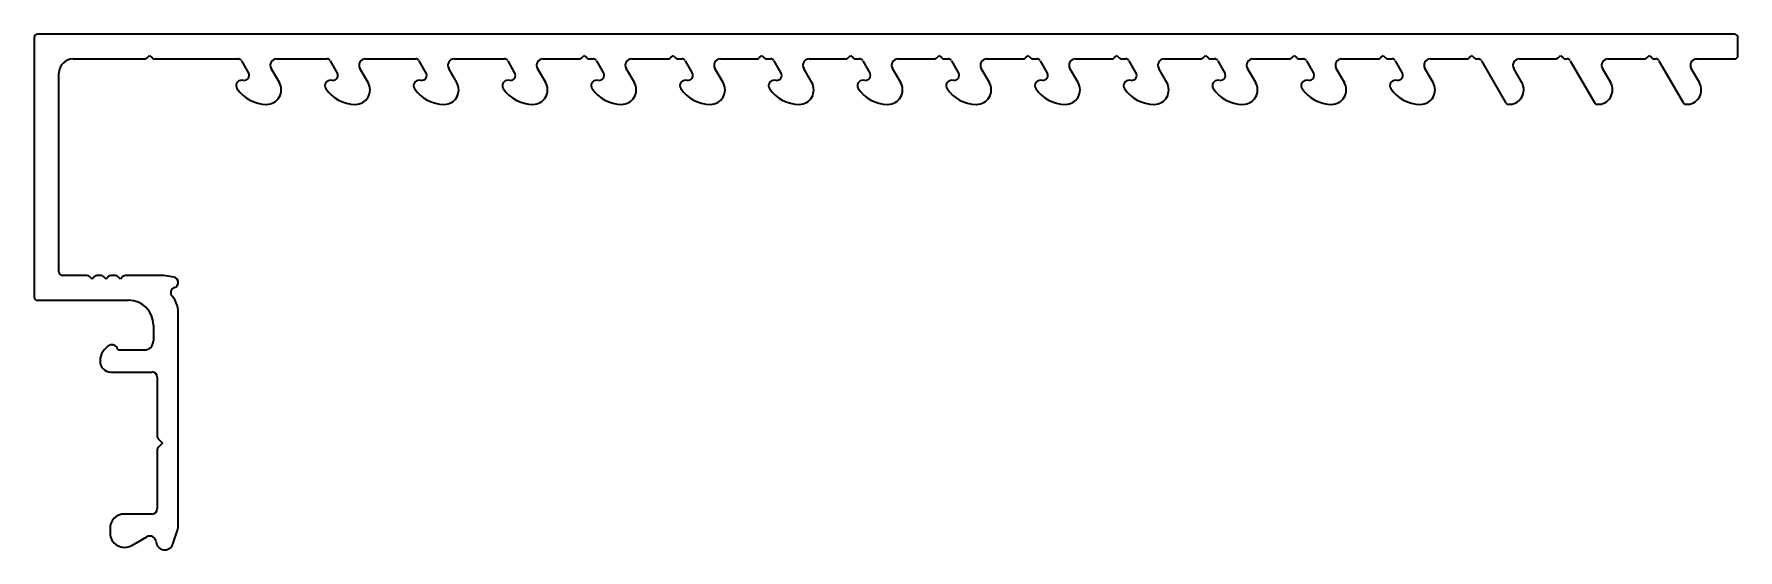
# Model space of a CAD drawing. Extents: x -42 to 80, y -20 to 17.
import ezdxf

# ---------------------------------------------------------------- set-up
doc = ezdxf.new("R2010")
doc.units = 0
doc.header["$MEASUREMENT"] = 0
doc.layers.add('Profile1', color=4, linetype='CONTINUOUS', lineweight=35)

msp = doc.modelspace()

# ---------------------------------------------------------------- linework, layer by layer
at = {"layer": 'Profile1', "color": 0}
for p, q in [((-41.53, 16.52), (-41.53, -2.02)), ((80.13, 16.78), (-41.27, 16.78)), ((80.38, 15.25), (80.38, 16.52)), ((-38.73, 15), (-33.62, 15)), ((-33.44, 15.07), (-33.26, 15.25)), ((-33.26, 15.25), (-33.08, 15.07)), ((-32.9, 15), (-26.91, 15)), ((-26.69, 14.87), (-26.19, 13.99)), ((-24.17, 15), (-20.56, 15)), ((-20.34, 14.87), (-19.84, 13.99)), ((-17.82, 15), (-14.21, 15)), ((-13.99, 14.87), (-13.49, 13.99)), ((-11.47, 15), (-7.86, 15)), ((-7.64, 14.87), (-7.14, 13.99)), ((-5.12, 15), (-2.52, 15)), ((-2.34, 15.07), (-2.16, 15.25)), ((-2.16, 15.25), (-1.98, 15.07)), ((-1.8, 15), (-1.51, 15)), ((-1.29, 14.87), (-0.79, 13.99)), ((1.23, 15), (3.83, 15)), ((4.01, 15.07), (4.19, 15.25)), ((4.19, 15.25), (4.37, 15.07)), ((4.55, 15), (4.84, 15)), ((5.06, 14.87), (5.56, 13.99)), ((7.58, 15), (10.18, 15)), ((10.36, 15.07), (10.54, 15.25)), ((10.54, 15.25), (10.72, 15.07)), ((10.9, 15), (11.19, 15)), ((11.41, 14.87), (11.91, 13.99)), ((13.93, 15), (16.53, 15)), ((16.71, 15.07), (16.89, 15.25)), ((16.89, 15.25), (17.07, 15.07)), ((17.25, 15), (17.54, 15)), ((17.76, 14.87), (18.26, 13.99)), ((20.28, 15), (22.88, 15)), ((23.06, 15.07), (23.24, 15.25)), ((23.24, 15.25), (23.42, 15.07)), ((23.6, 15), (23.89, 15)), ((24.11, 14.87), (24.61, 13.99)), ((26.63, 15), (29.23, 15)), ((29.41, 15.07), (29.59, 15.25)), ((29.59, 15.25), (29.77, 15.07)), ((29.95, 15), (30.24, 15)), ((30.46, 14.87), (30.96, 13.99)), ((32.98, 15), (35.58, 15)), ((35.76, 15.07), (35.94, 15.25)), ((35.94, 15.25), (36.12, 15.07)), ((36.3, 15), (36.59, 15)), ((36.81, 14.87), (37.31, 13.99)), ((39.33, 15), (41.93, 15)), ((42.11, 15.07), (42.29, 15.25)), ((42.29, 15.25), (42.47, 15.07)), ((42.65, 15), (42.94, 15)), ((43.16, 14.87), (43.66, 13.99)), ((45.68, 15), (48.28, 15)), ((48.46, 15.07), (48.64, 15.25)), ((48.64, 15.25), (48.82, 15.07)), ((49, 15), (49.29, 15)), ((49.51, 14.87), (50.01, 13.99)), ((52.03, 15), (54.63, 15)), ((54.81, 15.07), (54.99, 15.25)), ((54.99, 15.25), (55.17, 15.07)), ((55.35, 15), (55.64, 15)), ((55.86, 14.87), (56.36, 13.99)), ((58.38, 15), (60.98, 15)), ((61.16, 15.07), (61.34, 15.25)), ((61.34, 15.25), (61.52, 15.07)), ((61.7, 15), (61.81, 15)), ((62.03, 14.87), (63.76, 11.88)), ((64.73, 15), (67.33, 15)), ((67.51, 15.07), (67.69, 15.25)), ((67.69, 15.25), (67.87, 15.07)), ((68.05, 15), (68.16, 15)), ((68.38, 14.87), (70.11, 11.88)), ((71.08, 15), (73.68, 15)), ((73.86, 15.07), (74.04, 15.25)), ((74.04, 15.25), (74.22, 15.07)), ((74.4, 15), (74.51, 15)), ((74.73, 14.87), (76.46, 11.88)), ((77.43, 15), (80.13, 15)), ((-39.75, -0.24), (-39.75, 13.98)), ((-26.53, 13.46), (-26.66, 13.47)), ((-23.97, 13.31), (-24.56, 14.32)), ((-20.18, 13.46), (-20.31, 13.47)), ((-17.62, 13.31), (-18.21, 14.32)), ((-13.83, 13.46), (-13.96, 13.47)), ((-11.27, 13.31), (-11.86, 14.32)), ((-7.48, 13.46), (-7.61, 13.47)), ((-4.92, 13.31), (-5.51, 14.32)), ((-1.13, 13.46), (-1.26, 13.47)), ((1.43, 13.31), (0.84, 14.32)), ((5.22, 13.46), (5.09, 13.47)), ((7.78, 13.31), (7.19, 14.32)), ((11.57, 13.46), (11.44, 13.47)), ((14.13, 13.31), (13.54, 14.32)), ((17.92, 13.46), (17.79, 13.47)), ((20.48, 13.31), (19.89, 14.32)), ((24.27, 13.46), (24.14, 13.47)), ((26.83, 13.31), (26.24, 14.32)), ((30.62, 13.46), (30.49, 13.47)), ((33.18, 13.31), (32.59, 14.32)), ((36.97, 13.46), (36.84, 13.47)), ((39.53, 13.31), (38.94, 14.32)), ((43.32, 13.46), (43.19, 13.47)), ((45.88, 13.31), (45.29, 14.32)), ((49.67, 13.46), (49.54, 13.47)), ((52.23, 13.31), (51.64, 14.32)), ((56.02, 13.46), (55.89, 13.47)), ((58.58, 13.31), (57.99, 14.32)), ((64.93, 13.31), (64.34, 14.32)), ((71.28, 13.31), (70.69, 14.32)), ((77.63, 13.31), (77.04, 14.32)), ((-24.89, 11.75), (-24.88, 11.75)), ((-18.54, 11.75), (-18.53, 11.75)), ((-12.19, 11.75), (-12.18, 11.75)), ((-5.84, 11.75), (-5.83, 11.75)), ((0.51, 11.75), (0.52, 11.75)), ((6.86, 11.75), (6.87, 11.75)), ((13.21, 11.75), (13.22, 11.75)), ((19.53, 11.75), (19.57, 11.75)), ((25.88, 11.75), (25.92, 11.75)), ((32.26, 11.75), (32.27, 11.75)), ((38.61, 11.75), (38.62, 11.75)), ((44.93, 11.75), (44.97, 11.75)), ((51.31, 11.75), (51.32, 11.75)), ((57.66, 11.75), (57.67, 11.75)), ((-37.74, -0.49), (-39.49, -0.49)), ((-37.38, -0.75), (-37.56, -0.57)), ((-37.21, -0.57), (-37.38, -0.75)), ((-36.73, -0.49), (-37.03, -0.49)), ((-36.37, -0.75), (-36.55, -0.57)), ((-36.19, -0.57), (-36.37, -0.75)), ((-35.71, -0.49), (-36.01, -0.49)), ((-35.35, -0.75), (-35.53, -0.57)), ((-35.17, -0.57), (-35.35, -0.75)), ((-32.71, -0.49), (-34.99, -0.49)), ((-41.27, -2.27), (-34.77, -2.27)), ((-31.21, -18.32), (-31.21, -3.14)), ((-32.99, -4.05), (-32.99, -5.19)), ((-33.63, -5.83), (-35.36, -5.83)), ((-36.8, -6.62), (-36.8, -6.64)), ((-36.04, -7.4), (-33.09, -7.4)), ((-32.71, -7.78), (-32.71, -12)), ((-32.64, -12.18), (-32.33, -12.48)), ((-32.71, -12.97), (-32.71, -17.18)), ((-32.33, -12.48), (-32.64, -12.79)), ((-33.09, -17.56), (-35.07, -17.56)), ((-36.09, -18.58), (-36.09, -18.91)), ((-34.53, -19.81), (-33.46, -19.2)), ((-31.6, -19.71), (-31.27, -18.71))]:
    msp.add_line(p, q, dxfattribs=at)
for centre, radius, start, end in [((-41.27, 16.52), 0.254, 90, 180), ((80.13, 16.52), 0.254, 0, 90), ((-38.73, 13.98), 1.02, 90, 180), ((-33.62, 15.25), 0.254, 270, 315), ((-32.9, 15.25), 0.254, 225, 270), ((-26.91, 14.75), 0.254, 30, 90), ((-24.17, 14.55), 0.452, 90, 210), ((-20.56, 14.75), 0.254, 30, 90), ((-17.82, 14.55), 0.452, 90, 210), ((-14.21, 14.75), 0.254, 30, 90), ((-11.47, 14.55), 0.452, 90, 210), ((-7.86, 14.75), 0.254, 30, 90), ((-5.12, 14.55), 0.452, 90, 210), ((-2.52, 15.25), 0.254, 270, 315), ((-1.8, 15.25), 0.254, 225, 270), ((-1.51, 14.75), 0.254, 30, 90), ((1.23, 14.55), 0.452, 90, 210), ((3.83, 15.25), 0.254, 270, 315), ((4.55, 15.25), 0.254, 225, 270), ((4.84, 14.75), 0.254, 30, 90), ((7.58, 14.55), 0.452, 90, 210), ((10.18, 15.25), 0.254, 270, 315), ((10.9, 15.25), 0.254, 225, 270), ((11.19, 14.75), 0.254, 30, 90), ((13.93, 14.55), 0.452, 90, 210), ((16.53, 15.25), 0.254, 270, 315), ((17.25, 15.25), 0.254, 225, 270), ((17.54, 14.75), 0.254, 30, 90), ((20.28, 14.55), 0.452, 90, 210), ((22.88, 15.25), 0.254, 270, 315), ((23.6, 15.25), 0.254, 225, 270), ((23.89, 14.75), 0.254, 30, 90), ((26.63, 14.55), 0.452, 90, 210), ((29.23, 15.25), 0.254, 270, 315), ((29.95, 15.25), 0.254, 225, 270), ((30.24, 14.75), 0.254, 30, 90), ((32.98, 14.55), 0.452, 90, 210), ((35.58, 15.25), 0.254, 270, 315), ((36.3, 15.25), 0.254, 225, 270), ((36.59, 14.75), 0.254, 30, 90), ((39.33, 14.55), 0.452, 90, 210), ((41.93, 15.25), 0.254, 270, 315), ((42.65, 15.25), 0.254, 225, 270), ((42.94, 14.75), 0.254, 30, 90), ((45.68, 14.55), 0.452, 90, 210), ((48.28, 15.25), 0.254, 270, 315), ((49, 15.25), 0.254, 225, 270), ((49.29, 14.75), 0.254, 30, 90), ((52.03, 14.55), 0.452, 90, 210), ((54.63, 15.25), 0.254, 270, 315), ((55.35, 15.25), 0.254, 225, 270), ((55.64, 14.75), 0.254, 30, 90), ((58.38, 14.55), 0.452, 90, 210), ((60.98, 15.25), 0.254, 270, 315), ((61.7, 15.25), 0.254, 225, 270), ((61.81, 14.75), 0.254, 30, 90), ((64.73, 14.55), 0.452, 90, 210), ((67.33, 15.25), 0.254, 270, 315), ((68.05, 15.25), 0.254, 225, 270), ((68.16, 14.75), 0.254, 30, 90), ((71.08, 14.55), 0.452, 90, 210), ((73.68, 15.25), 0.254, 270, 315), ((74.4, 15.25), 0.254, 225, 270), ((74.51, 14.75), 0.254, 30, 90), ((77.43, 14.55), 0.452, 90, 210), ((80.13, 15.25), 0.254, 270, 360), ((-26.69, 13.09), 0.381, 85, 213.569), ((-26.49, 13.82), 0.356, 265, 30), ((-20.34, 13.09), 0.381, 85, 213.569), ((-20.14, 13.82), 0.356, 265, 30), ((-13.99, 13.09), 0.381, 85, 213.569), ((-13.79, 13.82), 0.356, 265, 30), ((-7.64, 13.09), 0.381, 85, 213.569), ((-7.44, 13.82), 0.356, 265, 30), ((-1.29, 13.09), 0.381, 85, 213.569), ((-1.09, 13.82), 0.356, 265, 30), ((5.06, 13.09), 0.381, 85, 213.569), ((5.26, 13.82), 0.356, 265, 30), ((11.41, 13.09), 0.381, 85, 213.569), ((11.61, 13.82), 0.356, 265, 30), ((17.76, 13.09), 0.381, 85, 213.565), ((17.96, 13.82), 0.356, 265, 30), ((24.11, 13.09), 0.381, 85, 213.565), ((24.31, 13.82), 0.356, 265, 30), ((30.46, 13.09), 0.381, 85, 213.569), ((30.66, 13.82), 0.356, 265, 30), ((36.81, 13.09), 0.381, 85, 213.569), ((37.01, 13.82), 0.356, 265, 30), ((43.16, 13.09), 0.381, 85, 213.565), ((43.36, 13.82), 0.356, 265, 30), ((49.51, 13.09), 0.381, 85, 213.569), ((49.71, 13.82), 0.356, 265, 30), ((55.86, 13.09), 0.381, 85, 213.569), ((56.06, 13.82), 0.356, 265, 30), ((-24.89, 14.29), 2.54, 213.569, 270), ((-24.88, 12.79), 1.04, 270, 30), ((-18.54, 14.29), 2.54, 213.569, 270), ((-18.53, 12.79), 1.04, 270, 30), ((-12.19, 14.29), 2.54, 213.569, 270), ((-12.18, 12.79), 1.04, 270, 30), ((-5.84, 14.29), 2.54, 213.569, 270), ((-5.83, 12.79), 1.04, 270, 30), ((0.51, 14.29), 2.54, 213.569, 270), ((0.52, 12.79), 1.04, 270, 30), ((6.86, 14.29), 2.54, 213.569, 270), ((6.87, 12.79), 1.04, 270, 30), ((13.21, 14.29), 2.54, 213.569, 270), ((13.22, 12.79), 1.04, 270, 30), ((19.56, 14.29), 2.54, 213.565, 269.4298), ((19.57, 12.79), 1.04, 270, 30), ((25.91, 14.29), 2.54, 213.565, 269.4298), ((25.92, 12.79), 1.04, 270, 30), ((32.26, 14.29), 2.54, 213.569, 270), ((32.27, 12.79), 1.04, 270, 30), ((38.61, 14.29), 2.54, 213.569, 270), ((38.62, 12.79), 1.04, 270, 30), ((44.96, 14.29), 2.54, 213.565, 269.4298), ((44.97, 12.79), 1.04, 270, 30), ((51.31, 14.29), 2.54, 213.569, 270), ((51.32, 12.79), 1.04, 270, 30), ((57.66, 14.29), 2.54, 213.569, 270), ((57.67, 12.79), 1.04, 270, 30), ((64.02, 12.79), 1.04, 266.7436, 30), ((70.37, 12.79), 1.04, 266.7436, 30), ((76.72, 12.79), 1.04, 266.7436, 30), ((63.98, 12), 0.254, 210, 266.7436), ((70.33, 12), 0.254, 210, 266.7436), ((76.68, 12), 0.254, 210, 266.7436), ((-39.49, -0.24), 0.254, 180, 270), ((-37.74, -0.75), 0.254, 45, 90), ((-37.03, -0.75), 0.254, 90, 135), ((-36.73, -0.75), 0.254, 45, 90), ((-36.01, -0.75), 0.254, 90, 135), ((-35.71, -0.75), 0.254, 45, 90), ((-34.99, -0.75), 0.254, 90, 135), ((-32.71, -6.46), 5.97, 78.4644, 90), ((-31.59, -0.99), 0.381, 287.4576, 78.4644), ((-41.27, -2.02), 0.254, 180, 270), ((-34.77, -4.05), 1.78, 0, 90), ((-31.37, -1.72), 0.381, 107.4576, 221.1542), ((-32.99, -3.14), 1.78, 360, 41.1542), ((-35.53, -6.62), 1.27, 117.2029, 180), ((-35.94, -5.83), 0.381, 23.5782, 117.2029), ((-35.36, -5.57), 0.254, 203.5782, 270), ((-33.63, -5.19), 0.635, 270, 360), ((-36.04, -6.64), 0.762, 180, 270), ((-33.09, -7.78), 0.381, 0, 90), ((-32.46, -12), 0.254, 180, 225), ((-32.46, -12.97), 0.254, 135, 180), ((-35.07, -18.58), 1.02, 90, 180), ((-33.09, -17.18), 0.381, 270, 360), ((-35.05, -18.91), 1.04, 180, 300), ((-33.24, -19.59), 0.452, 3.8409, 120), ((-32.48, -18.32), 1.27, 342, 360), ((-32.18, -19.52), 0.61, 183.8409, 342)]:
    msp.add_arc(centre, radius, start, end, dxfattribs=at)

doc.saveas('drawing.dxf')
